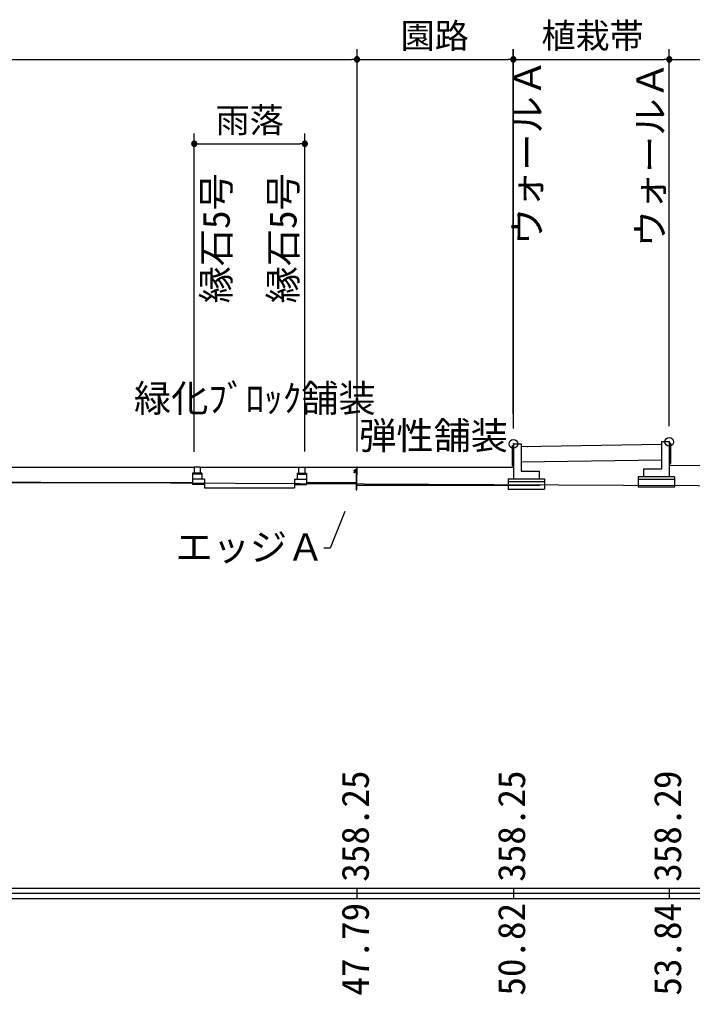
# Model space of a CAD drawing. Units: millimetres on the paper. Extents: x -84 to 7, y -133 to 191.
# Drawn here: x -26.05 to -19.54, y -95.18 to -85.74 of the extents above; entities that cross this region are included whole.
import ezdxf
from ezdxf.enums import TextEntityAlignment as Align

# ---------------------------------------------------------------- set-up
doc = ezdxf.new("R2010")
doc.units = ezdxf.units.MM
doc.header["$LTSCALE"] = 0.14
doc.header["$PDMODE"] = 32
doc.header["$PDSIZE"] = 0.084
for name, color, linetype in [('0-0_0', 7, 'Continuous'), ('0-1_D-BDG-3-DL-2', 7, 'Continuous'), ('0-3_D-STR-2-文字', 7, 'Continuous'), ('0-5_D-BDG-2-DL-1', 7, 'Continuous'), ('0-7_D-STR-1-計線1', 7, 'Continuous'), ('0-8_D-STR-DIM-2高さ', 7, 'Continuous'), ('0-9_D-BDG-1-現況', 7, 'Continuous'), ('1-6_DEFPOINTS', 7, 'Continuous')]:
    doc.layers.add(name, color=color, linetype=linetype)
doc.styles.add('ＭＳ ゴシック', font='')
doc.styles.get('ＭＳ ゴシック').set_extended_font_data('MS Gothic')

msp = doc.modelspace()

# ---------------------------------------------------------------- linework, layer by layer
at = {"layer": '0-0_0'}
for points in [[(-19.8355, -89.8312), (-19.8355, -90.0962), (-20.0105, -90.0962), (-20.0105, -90.1712)], [(-21.1956, -89.8512), (-21.1956, -90.1162), (-21.0206, -90.1162), (-21.0206, -90.1912)]]:
    msp.add_lwpolyline(points, dxfattribs=at)
at = {"layer": '0-1_D-BDG-3-DL-2'}
for p, q in [((-73.8141, -94.1512), (3.4526, -94.1512)), ((-73.8141, -94.2512), (3.4526, -94.2512))]:
    msp.add_line(p, q, dxfattribs=at)
at = {"layer": '0-3_D-STR-2-文字'}
for p, q in [((-22.7846, -89.9262), (-22.7846, -86.0301)), ((-22.7846, -89.5575), (-22.7846, -86.0301)), ((-21.2712, -89.5608), (-21.2712, -86.0301)), ((-21.2706, -89.7012), (-21.2706, -86.0301)), ((-19.7605, -89.6812), (-19.7605, -86.0301)), ((-19.7605, -89.3175), (-19.7605, -86.0301)), ((-30.8205, -86.1301), (-22.8346, -86.1301)), ((-22.8096, -86.1301), (-22.8346, -86.1301)), ((-22.7601, -86.1251), (-22.809, -86.1251)), ((-22.809, -86.1351), (-22.7601, -86.1351)), ((-22.8074, -86.1201), (-22.7617, -86.1201)), ((-22.7617, -86.14), (-22.8074, -86.14)), ((-22.7646, -86.1151), (-22.8045, -86.1151)), ((-22.8045, -86.1451), (-22.7646, -86.1451)), ((-22.7995, -86.1101), (-22.7696, -86.1101)), ((-22.7696, -86.15), (-22.7995, -86.15)), ((-22.7596, -86.1301), (-22.7346, -86.1301)), ((-22.7346, -86.1301), (-21.3212, -86.1301)), ((-21.2962, -86.1301), (-21.3212, -86.1301)), ((-21.2468, -86.1251), (-21.2957, -86.1251)), ((-21.2951, -86.1351), (-21.2462, -86.1351)), ((-21.2483, -86.14), (-21.2941, -86.14)), ((-21.2935, -86.1201), (-21.2478, -86.1201)), ((-21.2513, -86.1151), (-21.2912, -86.1151)), ((-21.2906, -86.1451), (-21.2507, -86.1451)), ((-21.2562, -86.15), (-21.2862, -86.15)), ((-21.2856, -86.1101), (-21.2557, -86.1101)), ((-21.2456, -86.1301), (-21.2206, -86.1301)), ((-21.2206, -86.1301), (-19.8105, -86.1301)), ((-19.7855, -86.1301), (-19.8105, -86.1301)), ((-19.7361, -86.1251), (-19.785, -86.1251)), ((-19.785, -86.1351), (-19.7361, -86.1351)), ((-19.7834, -86.1201), (-19.7376, -86.1201)), ((-19.7376, -86.14), (-19.7834, -86.14)), ((-19.7405, -86.1151), (-19.7805, -86.1151)), ((-19.7805, -86.1451), (-19.7405, -86.1451)), ((-19.7755, -86.1101), (-19.7455, -86.1101)), ((-19.7455, -86.15), (-19.7755, -86.15)), ((-19.7355, -86.1301), (-19.7105, -86.1301)), ((-19.7105, -86.1301), (-7.8945, -86.1301)), ((-24.3607, -89.9292), (-24.3607, -86.8457)), ((-23.2895, -89.9262), (-23.2895, -86.8457)), ((-24.3851, -86.9507), (-24.3362, -86.9507)), ((-24.3836, -86.9357), (-24.3378, -86.9357)), ((-24.3806, -86.9607), (-24.3407, -86.9607)), ((-24.3757, -86.9257), (-24.3457, -86.9257)), ((-24.3357, -86.9457), (-24.3107, -86.9457)), ((-24.3107, -86.9457), (-23.3395, -86.9457)), ((-23.3145, -86.9457), (-23.3395, -86.9457)), ((-23.2651, -86.9407), (-23.314, -86.9407)), ((-23.2666, -86.9556), (-23.3124, -86.9556)), ((-23.2696, -86.9307), (-23.3095, -86.9307)), ((-23.2745, -86.9656), (-23.3045, -86.9656))]:
    msp.add_line(p, q, dxfattribs=at)
for points in [[(-22.7596, -86.1301), (-22.7598, -86.1269), (-22.7603, -86.1238), (-22.7613, -86.1209), (-22.7626, -86.118), (-22.7643, -86.1154), (-22.7663, -86.1129), (-22.7686, -86.1108), (-22.7712, -86.109), (-22.7739, -86.1074), (-22.7768, -86.1063), (-22.7799, -86.1055), (-22.783, -86.1051), (-22.7861, -86.1051), (-22.7892, -86.1055), (-22.7923, -86.1063), (-22.7952, -86.1074), (-22.7979, -86.109), (-22.8005, -86.1108), (-22.8028, -86.1129), (-22.8048, -86.1154), (-22.8065, -86.118), (-22.8078, -86.1209), (-22.8088, -86.1238), (-22.8094, -86.1269), (-22.8096, -86.1301), (-22.7846, -86.1301)], [(-22.7596, -86.1301), (-22.7598, -86.1269), (-22.7603, -86.1238), (-22.7613, -86.1209), (-22.7626, -86.118), (-22.7643, -86.1154), (-22.7663, -86.1129), (-22.7686, -86.1108), (-22.7712, -86.109), (-22.7739, -86.1074), (-22.7768, -86.1063), (-22.7799, -86.1055), (-22.783, -86.1051), (-22.7861, -86.1051), (-22.7892, -86.1055), (-22.7923, -86.1063), (-22.7952, -86.1074), (-22.7979, -86.109), (-22.8005, -86.1108), (-22.8028, -86.1129), (-22.8048, -86.1154), (-22.8065, -86.118), (-22.8078, -86.1209), (-22.8088, -86.1238), (-22.8094, -86.1269), (-22.8096, -86.1301), (-22.7846, -86.1301)], [(-22.8096, -86.1301), (-22.8094, -86.1332), (-22.8088, -86.1363), (-22.8078, -86.1393), (-22.8065, -86.1421), (-22.8048, -86.1448), (-22.8028, -86.1472), (-22.8005, -86.1493), (-22.7979, -86.1512), (-22.7952, -86.1527), (-22.7923, -86.1538), (-22.7892, -86.1546), (-22.7861, -86.155), (-22.783, -86.155), (-22.7799, -86.1546), (-22.7768, -86.1538), (-22.7739, -86.1527), (-22.7712, -86.1512), (-22.7686, -86.1493), (-22.7663, -86.1472), (-22.7643, -86.1448), (-22.7626, -86.1421), (-22.7613, -86.1393), (-22.7603, -86.1363), (-22.7598, -86.1332), (-22.7596, -86.1301), (-22.7846, -86.1301)], [(-22.8096, -86.1301), (-22.8094, -86.1332), (-22.8088, -86.1363), (-22.8078, -86.1393), (-22.8065, -86.1421), (-22.8048, -86.1448), (-22.8028, -86.1472), (-22.8005, -86.1493), (-22.7979, -86.1512), (-22.7952, -86.1527), (-22.7923, -86.1538), (-22.7892, -86.1546), (-22.7861, -86.155), (-22.783, -86.155), (-22.7799, -86.1546), (-22.7768, -86.1538), (-22.7739, -86.1527), (-22.7712, -86.1512), (-22.7686, -86.1493), (-22.7663, -86.1472), (-22.7643, -86.1448), (-22.7626, -86.1421), (-22.7613, -86.1393), (-22.7603, -86.1363), (-22.7598, -86.1332), (-22.7596, -86.1301), (-22.7846, -86.1301)], [(-21.2462, -86.1301), (-21.2464, -86.1269), (-21.247, -86.1238), (-21.248, -86.1209), (-21.2493, -86.118), (-21.251, -86.1154), (-21.253, -86.1129), (-21.2553, -86.1108), (-21.2578, -86.109), (-21.2606, -86.1074), (-21.2635, -86.1063), (-21.2665, -86.1055), (-21.2697, -86.1051), (-21.2728, -86.1051), (-21.2759, -86.1055), (-21.279, -86.1063), (-21.2819, -86.1074), (-21.2846, -86.109), (-21.2872, -86.1108), (-21.2895, -86.1129), (-21.2915, -86.1154), (-21.2931, -86.118), (-21.2945, -86.1209), (-21.2954, -86.1238), (-21.296, -86.1269), (-21.2962, -86.1301), (-21.2712, -86.1301)], [(-21.2962, -86.1301), (-21.296, -86.1332), (-21.2954, -86.1363), (-21.2945, -86.1393), (-21.2931, -86.1421), (-21.2915, -86.1448), (-21.2895, -86.1472), (-21.2872, -86.1493), (-21.2846, -86.1512), (-21.2819, -86.1527), (-21.279, -86.1538), (-21.2759, -86.1546), (-21.2728, -86.155), (-21.2697, -86.155), (-21.2665, -86.1546), (-21.2635, -86.1538), (-21.2606, -86.1527), (-21.2578, -86.1512), (-21.2553, -86.1493), (-21.253, -86.1472), (-21.251, -86.1448), (-21.2493, -86.1421), (-21.248, -86.1393), (-21.247, -86.1363), (-21.2464, -86.1332), (-21.2462, -86.1301), (-21.2712, -86.1301)], [(-21.2456, -86.1301), (-21.2458, -86.1269), (-21.2464, -86.1238), (-21.2474, -86.1209), (-21.2487, -86.118), (-21.2504, -86.1154), (-21.2524, -86.1129), (-21.2547, -86.1108), (-21.2573, -86.109), (-21.26, -86.1074), (-21.2629, -86.1063), (-21.266, -86.1055), (-21.2691, -86.1051), (-21.2722, -86.1051), (-21.2753, -86.1055), (-21.2784, -86.1063), (-21.2813, -86.1074), (-21.284, -86.109), (-21.2866, -86.1108), (-21.2889, -86.1129), (-21.2909, -86.1154), (-21.2926, -86.118), (-21.2939, -86.1209), (-21.2949, -86.1238), (-21.2955, -86.1269), (-21.2956, -86.1301), (-21.2706, -86.1301)], [(-21.2956, -86.1301), (-21.2955, -86.1332), (-21.2949, -86.1363), (-21.2939, -86.1393), (-21.2926, -86.1421), (-21.2909, -86.1448), (-21.2889, -86.1472), (-21.2866, -86.1493), (-21.284, -86.1512), (-21.2813, -86.1527), (-21.2784, -86.1538), (-21.2753, -86.1546), (-21.2722, -86.155), (-21.2691, -86.155), (-21.266, -86.1546), (-21.2629, -86.1538), (-21.26, -86.1527), (-21.2573, -86.1512), (-21.2547, -86.1493), (-21.2524, -86.1472), (-21.2504, -86.1448), (-21.2487, -86.1421), (-21.2474, -86.1393), (-21.2464, -86.1363), (-21.2458, -86.1332), (-21.2456, -86.1301), (-21.2706, -86.1301)], [(-19.7355, -86.1301), (-19.7357, -86.1269), (-19.7363, -86.1238), (-19.7373, -86.1209), (-19.7386, -86.118), (-19.7403, -86.1154), (-19.7423, -86.1129), (-19.7446, -86.1108), (-19.7471, -86.109), (-19.7499, -86.1074), (-19.7528, -86.1063), (-19.7558, -86.1055), (-19.7589, -86.1051), (-19.7621, -86.1051), (-19.7652, -86.1055), (-19.7682, -86.1063), (-19.7712, -86.1074), (-19.7739, -86.109), (-19.7765, -86.1108), (-19.7787, -86.1129), (-19.7807, -86.1154), (-19.7824, -86.118), (-19.7838, -86.1209), (-19.7847, -86.1238), (-19.7853, -86.1269), (-19.7855, -86.1301), (-19.7605, -86.1301)], [(-19.7355, -86.1301), (-19.7357, -86.1269), (-19.7363, -86.1238), (-19.7373, -86.1209), (-19.7386, -86.118), (-19.7403, -86.1154), (-19.7423, -86.1129), (-19.7446, -86.1108), (-19.7471, -86.109), (-19.7499, -86.1074), (-19.7528, -86.1063), (-19.7558, -86.1055), (-19.7589, -86.1051), (-19.7621, -86.1051), (-19.7652, -86.1055), (-19.7682, -86.1063), (-19.7712, -86.1074), (-19.7739, -86.109), (-19.7765, -86.1108), (-19.7787, -86.1129), (-19.7807, -86.1154), (-19.7824, -86.118), (-19.7838, -86.1209), (-19.7847, -86.1238), (-19.7853, -86.1269), (-19.7855, -86.1301), (-19.7605, -86.1301)], [(-19.7855, -86.1301), (-19.7853, -86.1332), (-19.7847, -86.1363), (-19.7838, -86.1393), (-19.7824, -86.1421), (-19.7807, -86.1448), (-19.7787, -86.1472), (-19.7765, -86.1493), (-19.7739, -86.1512), (-19.7712, -86.1527), (-19.7682, -86.1538), (-19.7652, -86.1546), (-19.7621, -86.155), (-19.7589, -86.155), (-19.7558, -86.1546), (-19.7528, -86.1538), (-19.7499, -86.1527), (-19.7471, -86.1512), (-19.7446, -86.1493), (-19.7423, -86.1472), (-19.7403, -86.1448), (-19.7386, -86.1421), (-19.7373, -86.1393), (-19.7363, -86.1363), (-19.7357, -86.1332), (-19.7355, -86.1301), (-19.7605, -86.1301)], [(-19.7855, -86.1301), (-19.7853, -86.1332), (-19.7847, -86.1363), (-19.7838, -86.1393), (-19.7824, -86.1421), (-19.7807, -86.1448), (-19.7787, -86.1472), (-19.7765, -86.1493), (-19.7739, -86.1512), (-19.7712, -86.1527), (-19.7682, -86.1538), (-19.7652, -86.1546), (-19.7621, -86.155), (-19.7589, -86.155), (-19.7558, -86.1546), (-19.7528, -86.1538), (-19.7499, -86.1527), (-19.7471, -86.1512), (-19.7446, -86.1493), (-19.7423, -86.1472), (-19.7403, -86.1448), (-19.7386, -86.1421), (-19.7373, -86.1393), (-19.7363, -86.1363), (-19.7357, -86.1332), (-19.7355, -86.1301), (-19.7605, -86.1301)], [(-24.3357, -86.9457), (-24.3359, -86.9426), (-24.3364, -86.9395), (-24.3374, -86.9365), (-24.3388, -86.9336), (-24.3404, -86.931), (-24.3424, -86.9286), (-24.3447, -86.9264), (-24.3473, -86.9246), (-24.35, -86.9231), (-24.3529, -86.9219), (-24.356, -86.9211), (-24.3591, -86.9207), (-24.3622, -86.9207), (-24.3653, -86.9211), (-24.3684, -86.9219), (-24.3713, -86.9231), (-24.3741, -86.9246), (-24.3766, -86.9264), (-24.3789, -86.9286), (-24.3809, -86.931), (-24.3826, -86.9336), (-24.3839, -86.9365), (-24.3849, -86.9395), (-24.3855, -86.9426), (-24.3857, -86.9457), (-24.3607, -86.9457)], [(-23.2645, -86.9457), (-23.2647, -86.9426), (-23.2653, -86.9395), (-23.2663, -86.9365), (-23.2676, -86.9336), (-23.2693, -86.931), (-23.2713, -86.9286), (-23.2736, -86.9264), (-23.2761, -86.9246), (-23.2789, -86.9231), (-23.2818, -86.9219), (-23.2848, -86.9211), (-23.288, -86.9207), (-23.2911, -86.9207), (-23.2942, -86.9211), (-23.2973, -86.9219), (-23.3002, -86.9231), (-23.3029, -86.9246), (-23.3055, -86.9264), (-23.3078, -86.9286), (-23.3098, -86.931), (-23.3114, -86.9336), (-23.3128, -86.9365), (-23.3137, -86.9395), (-23.3143, -86.9426), (-23.3145, -86.9457), (-23.2895, -86.9457)], [(-24.3857, -86.9457), (-24.3855, -86.9488), (-24.3849, -86.9519), (-24.3839, -86.9549), (-24.3826, -86.9577), (-24.3809, -86.9604), (-24.3789, -86.9628), (-24.3766, -86.965), (-24.3741, -86.9668), (-24.3713, -86.9683), (-24.3684, -86.9695), (-24.3653, -86.9702), (-24.3622, -86.9706), (-24.3591, -86.9706), (-24.356, -86.9702), (-24.3529, -86.9695), (-24.35, -86.9683), (-24.3473, -86.9668), (-24.3447, -86.965), (-24.3424, -86.9628), (-24.3404, -86.9604), (-24.3388, -86.9577), (-24.3374, -86.9549), (-24.3364, -86.9519), (-24.3359, -86.9488), (-24.3357, -86.9457), (-24.3607, -86.9457)], [(-23.3145, -86.9457), (-23.3143, -86.9488), (-23.3137, -86.9519), (-23.3128, -86.9549), (-23.3114, -86.9577), (-23.3098, -86.9604), (-23.3078, -86.9628), (-23.3055, -86.965), (-23.3029, -86.9668), (-23.3002, -86.9683), (-23.2973, -86.9695), (-23.2942, -86.9702), (-23.2911, -86.9706), (-23.288, -86.9706), (-23.2848, -86.9702), (-23.2818, -86.9695), (-23.2789, -86.9683), (-23.2761, -86.9668), (-23.2736, -86.965), (-23.2713, -86.9628), (-23.2693, -86.9604), (-23.2676, -86.9577), (-23.2663, -86.9549), (-23.2653, -86.9519), (-23.2647, -86.9488), (-23.2645, -86.9457), (-23.2895, -86.9457)]]:
    msp.add_lwpolyline(points, close=True, dxfattribs=at)
msp.add_lwpolyline([(-22.901, -90.5062), (-23.0433, -90.8605), (-23.1058, -90.8605)], dxfattribs=at)
at = {"layer": '0-5_D-BDG-2-DL-1'}
msp.add_line((-76.8141, -94.2012), (3.4526, -94.2012), dxfattribs=at)
at = {"layer": '0-7_D-STR-1-計線1'}
for p, q in [((-19.7605, -89.8312), (-19.8355, -89.8312)), ((-19.7605, -89.8312), (-19.7605, -89.8462)), ((-19.749, -89.8462), (-19.749, -90.0412)), ((-21.2821, -89.8662), (-21.2821, -90.0612)), ((-21.2706, -89.8512), (-21.2706, -89.8662)), ((-21.2706, -89.8512), (-21.2706, -89.8662)), ((-21.2706, -89.8512), (-21.1956, -89.8512)), ((-21.2706, -89.8512), (-21.2706, -89.8662)), ((-21.2706, -89.8662), (-21.2706, -90.0612)), ((-21.2706, -89.8662), (-21.2706, -90.0612)), ((-21.1956, -89.8768), (-19.8355, -89.8557)), ((-21.1606, -89.8762), (-21.1583, -89.8762)), ((-21.1331, -89.8762), (-21.1302, -89.8762)), ((-19.8705, -89.8562), (-19.8728, -89.8562)), ((-21.1956, -90.0268), (-19.8355, -90.0057)), ((-30.7255, -90.0762), (-24.3621, -90.0762)), ((-24.3621, -90.0762), (-24.3621, -90.1362)), ((-24.3021, -90.0762), (-24.3621, -90.0762)), ((-24.3021, -90.0762), (-24.3021, -90.1362)), ((-24.3021, -90.0762), (-23.3497, -90.0762)), ((-23.3497, -90.0762), (-23.3497, -90.1362)), ((-23.3497, -90.0762), (-23.2897, -90.0762)), ((-23.2897, -90.0762), (-23.2897, -90.1362)), ((-23.2897, -90.0762), (-22.7843, -90.0762)), ((-22.8116, -90.1147), (-22.8116, -90.109)), ((-22.8116, -90.1302), (-22.8116, -90.1245)), ((-22.8077, -90.1302), (-22.8116, -90.1302)), ((-22.8077, -90.1245), (-22.8077, -90.1302)), ((-22.8067, -90.104), (-22.7954, -90.104)), ((-22.7954, -90.108), (-22.8067, -90.108)), ((-22.8067, -90.1195), (-22.7954, -90.1195)), ((-22.7954, -90.1235), (-22.8067, -90.1235)), ((-22.8003, -90.104), (-22.7996, -90.1044)), ((-22.7996, -90.1076), (-22.8003, -90.108)), ((-22.8003, -90.1195), (-22.7996, -90.1199)), ((-22.7996, -90.1231), (-22.8003, -90.1235)), ((-22.7996, -90.104), (-22.7996, -90.108)), ((-22.7996, -90.1044), (-22.7954, -90.1044)), ((-22.7954, -90.1076), (-22.7996, -90.1076)), ((-22.7996, -90.1195), (-22.7996, -90.1235)), ((-22.7996, -90.1199), (-22.7954, -90.1199)), ((-22.7954, -90.1231), (-22.7996, -90.1231)), ((-22.7954, -90.0997), (-22.7954, -90.1122)), ((-22.7856, -90.0997), (-22.7954, -90.0997)), ((-22.7954, -90.104), (-22.7926, -90.104)), ((-22.7954, -90.1044), (-22.7921, -90.1044)), ((-22.7921, -90.1076), (-22.7954, -90.1076)), ((-22.7926, -90.108), (-22.7954, -90.108)), ((-22.7954, -90.1122), (-22.7856, -90.1122)), ((-22.7954, -90.1152), (-22.7954, -90.1277)), ((-22.7856, -90.1152), (-22.7954, -90.1152)), ((-22.7954, -90.1195), (-22.7926, -90.1195)), ((-22.7954, -90.1199), (-22.7921, -90.1199)), ((-22.7921, -90.1231), (-22.7954, -90.1231)), ((-22.7926, -90.1235), (-22.7954, -90.1235)), ((-22.7954, -90.1277), (-22.7856, -90.1277)), ((-22.7931, -90.0997), (-22.7931, -90.1122)), ((-22.7931, -90.1152), (-22.7931, -90.1277)), ((-22.7926, -90.104), (-22.7926, -90.108)), ((-22.7921, -90.1044), (-22.7926, -90.104)), ((-22.7926, -90.108), (-22.7921, -90.1076)), ((-22.7926, -90.1195), (-22.7926, -90.1235)), ((-22.7926, -90.1235), (-22.7921, -90.1231)), ((-22.7921, -90.0965), (-22.7921, -90.0997)), ((-22.7921, -90.0997), (-22.7921, -90.1122)), ((-22.7921, -90.1076), (-22.7921, -90.1044)), ((-22.7921, -90.1122), (-22.7921, -90.1152)), ((-22.7921, -90.1152), (-22.7921, -90.1277)), ((-22.7879, -90.0997), (-22.7879, -90.1122)), ((-22.7879, -90.1152), (-22.7879, -90.1277)), ((-22.7856, -90.0762), (-22.7856, -90.1512)), ((-22.7841, -90.0762), (-22.7856, -90.0762)), ((-22.7846, -90.0762), (-21.2712, -90.0762)), ((-22.7841, -90.1512), (-22.7841, -90.0762)), ((-21.2831, -90.0762), (-21.2706, -90.0762)), ((-21.2821, -90.0612), (-21.2706, -90.0612)), ((-21.2806, -90.0762), (-21.2706, -90.0762)), ((-21.2706, -90.0612), (-21.2706, -90.1912)), ((-21.2706, -90.0612), (-21.2706, -90.1912)), ((-21.2706, -90.0612), (-21.2706, -90.1912)), ((-19.749, -90.0412), (-19.7605, -90.0412)), ((-19.7605, -90.0412), (-19.7605, -90.1712)), ((-19.748, -90.0562), (-19.7605, -90.0562)), ((-30.8705, -90.2262), (-24.3771, -90.2262)), ((-24.2871, -90.1362), (-24.3771, -90.1362)), ((-24.3771, -90.1362), (-24.3771, -90.2437)), ((-24.2871, -90.1437), (-24.3771, -90.1437)), ((-24.2621, -90.1937), (-24.3771, -90.1937)), ((-24.2871, -90.1362), (-24.2871, -90.1937)), ((-24.2621, -90.1937), (-24.2621, -90.2437)), ((-23.3897, -90.1937), (-23.2747, -90.1937)), ((-23.3897, -90.1937), (-23.3897, -90.2437)), ((-23.3647, -90.1362), (-23.2747, -90.1362)), ((-23.3647, -90.1362), (-23.3647, -90.1937)), ((-23.3647, -90.1437), (-23.2747, -90.1437)), ((-23.2747, -90.1362), (-23.2747, -90.2437)), ((-23.2747, -90.2262), (-22.7856, -90.2262)), ((-22.7856, -90.2965), (-22.7856, -90.1512)), ((-22.7856, -90.1512), (-22.7841, -90.1512)), ((-21.3206, -90.1912), (-20.9705, -90.1912)), ((-21.3206, -90.1912), (-21.3206, -90.2912)), ((-21.3206, -90.2162), (-20.9705, -90.2162)), ((-20.9705, -90.1912), (-20.9705, -90.2912)), ((-19.7105, -90.1712), (-20.0607, -90.1712)), ((-20.0607, -90.1712), (-20.0607, -90.2712)), ((-19.7105, -90.1962), (-20.0607, -90.1962)), ((-19.7105, -90.1712), (-19.7105, -90.2712)), ((-24.2621, -90.2437), (-24.3771, -90.2437)), ((-24.2621, -90.2437), (-24.2621, -90.2762)), ((-24.2621, -90.2762), (-23.3897, -90.2762)), ((-23.3897, -90.2437), (-23.2747, -90.2437)), ((-23.3897, -90.2437), (-23.3897, -90.2762)), ((-22.7856, -90.2512), (-21.0102, -90.2512)), ((-21.3206, -90.2912), (-20.9705, -90.2912)), ((-19.7105, -90.2712), (-20.0607, -90.2712)), ((-22.7856, -94.1512), (-22.7856, -94.2512)), ((-21.2706, -94.1512), (-21.2706, -94.2512)), ((-19.7606, -94.1512), (-19.7606, -94.2512))]:
    msp.add_line(p, q, dxfattribs=at)
for points in [[(-19.749, -89.8462), (-19.7605, -89.8462), (-19.7605, -90.0412)], [(-21.2821, -89.8662), (-21.2706, -89.8662), (-21.2706, -90.0612)], [(-22.8077, -90.109), (-22.8077, -90.1147), (-22.8116, -90.1147)], [(-22.7921, -90.1231), (-22.7921, -90.1199), (-22.7926, -90.1195)], [(-22.7921, -90.1277), (-22.7921, -90.2965), (-22.7856, -90.2965)], [(-19.7605, -90.0562), (-7.8445, -90.1662), (-6.9172, -90.1662)]]:
    msp.add_lwpolyline(points, dxfattribs=at)
msp.add_circle((-22.7889, -90.0965), 0.00325, dxfattribs=at)
for centre, radius, start in [((-22.8067, -90.109), 0.00497, 90), ((-22.8067, -90.1245), 0.00497, 90), ((-22.8067, -90.109), 0.001, 90), ((-22.8067, -90.1245), 0.001, 90), ((-22.7864, -90.1012), 0.00075, 0), ((-22.7864, -90.1029), 0.00075, 0), ((-22.7864, -90.1047), 0.00075, 0), ((-22.7864, -90.1065), 0.00075, 0), ((-22.7864, -90.1082), 0.00075, 0), ((-22.7864, -90.11), 0.00075, 0), ((-22.7864, -90.1117), 0.00075, 0), ((-22.7864, -90.1167), 0.00075, 0), ((-22.7864, -90.1184), 0.00075, 0), ((-22.7864, -90.1202), 0.00075, 0), ((-22.7864, -90.122), 0.00075, 0), ((-22.7864, -90.1237), 0.00075, 0), ((-22.7864, -90.1255), 0.00075, 0), ((-22.7864, -90.1272), 0.00075, 0)]:
    msp.add_arc(centre, radius, start, 180, dxfattribs=at)
at = {"layer": '0-9_D-BDG-1-現況'}
msp.add_lwpolyline([(-66.6806, -89.8813), (-64.7915, -89.9013), (-60.5629, -89.9513), (-56.2415, -90.0013), (-50.5009, -90.0513), (-44.027, -90.1013), (-37.3832, -90.1513), (-29.6101, -90.2013), (-20.2043, -90.2513), (-8.6153, -90.3013), (0.2876, -90.3213)], dxfattribs=at)
at = {"layer": '1-6_DEFPOINTS'}
for p in [(-21.2706, -89.8512), (-19.7605, -89.8312)]:
    msp.add_point(p, dxfattribs=at)

# ---------------------------------------------------------------- texts
at = {"layer": '0-3_D-STR-2-文字', "style": 'ＭＳ ゴシック'}
for s, height, p in [('園路', 0.2419, (-22.3616, -86.0939)), ('植栽帯', 0.2419, (-20.998, -86.0932)), ('雨落', 0.2419, (-24.1537, -86.912)), ('緑化ﾌﾞﾛｯｸ舗装', 0.2639, (-24.9435, -89.6215)), ('弾性舗装', 0.2639, (-22.7633, -89.9825)), ('エッジＡ', 0.2639, (-24.5422, -91.0613))]:
    msp.add_text(s, height=height, dxfattribs=at).set_placement(p, align=Align.BOTTOM_LEFT)
for s, p in [('ウォールＡ', (-20.9234, -87.9264)), ('ウォールＡ', (-19.7348, -87.9484)), ('縁石5号', (-23.9373, -88.4913)), ('縁石5号', (-23.2905, -88.4913))]:
    msp.add_text(s, height=0.2639, rotation=90, dxfattribs=at).set_placement(p, align=Align.BOTTOM_LEFT)
at = {"layer": '0-8_D-STR-DIM-2高さ', "style": 'ＭＳ ゴシック'}
for s, p in [('358.25', (-22.5907, -94.0904)), ('358.25', (-21.0774, -94.0904)), ('358.29', (-19.5667, -94.0904)), ('47.79', (-22.5907, -95.1923)), ('50.82', (-21.0774, -95.1923)), ('53.84', (-19.5667, -95.1923))]:
    msp.add_text(s, height=0.2639, rotation=90, dxfattribs=at).set_placement(p, align=Align.BOTTOM_LEFT)

doc.saveas('drawing.dxf')
